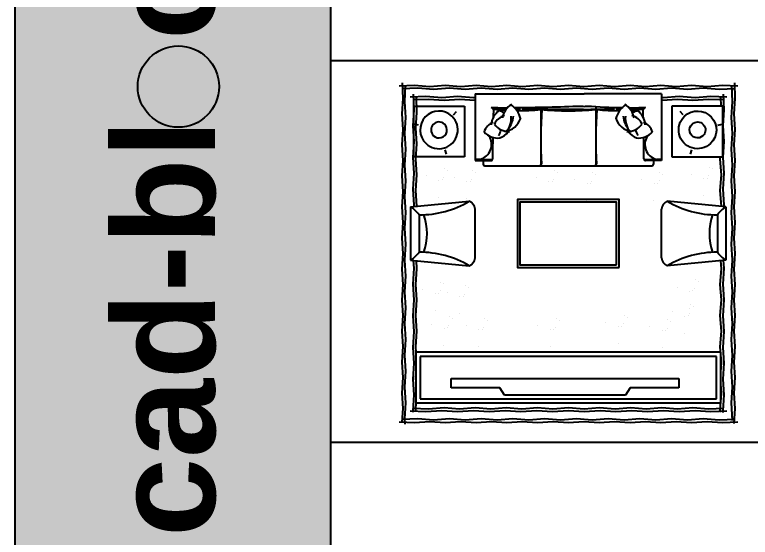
# Model space of a CAD drawing. Header units: millimetres. Extents: x -30782 to 40110, y 35885 to 73818.
# Drawn here: x -30782 to -22096, y 48748 to 54918 of the extents above; entities that cross this region are included whole.
import ezdxf

# ---------------------------------------------------------------- set-up
doc = ezdxf.new("R2010")
doc.units = ezdxf.units.MM
doc.set_wipeout_variables(frame=1)
doc.layers.add('www.cad-blocks.net', color=7, linetype='Continuous')
doc.styles.get("Standard").update_dxf_attribs({"font": 'arial.ttf'})

# ---------------------------------------------------------------- blocks, each defined once
blk = doc.blocks.new('A$C264D63A6')
for p, q in [((3802.6, 3778.7), (202.6, 3778.7)), ((202.6, 3778.7), (202.6, 3178.7)), ((3802.6, 3178.7), (3802.6, 3778.7)), ((3752.6, 3728.7), (252.6, 3728.7)), ((252.6, 3728.7), (252.6, 3228.7)), ((1270.5, 3600.7), (1326.5, 3687.4)), ((1326.5, 3687.4), (2755, 3687.4)), ((2755, 3687.4), (2811, 3600.7)), ((3752.6, 3228.7), (3752.6, 3728.7)), ((696.8, 3488.7), (696.8, 3600.7)), ((696.8, 3600.7), (1270.5, 3600.7)), ((2811, 3600.7), (3384.6, 3600.7)), ((3384.6, 3600.7), (3384.6, 3488.7)), ((3384.6, 3488.7), (696.8, 3488.7)), ((252.6, 3228.7), (3752.6, 3228.7)), ((202.6, 3178.7), (3802.6, 3178.7)), ((894.2, 3127.7), (894.2, 3127.7)), ((1412.7, 3075.8), (1412.7, 3075.8)), ((2216, 3117), (2216, 3117)), ((3060.5, 3117), (3060.5, 3117)), ((3472.4, 3096.4), (3472.4, 3096.4)), ((630, 2952.4), (630, 2952.4)), ((834.6, 2897.1), (834.6, 2897.1)), ((851.9, 2923.7), (851.9, 2923.7)), ((890.5, 2927.2), (890.5, 2927.2)), ((1039.1, 2878.1), (1039.1, 2878.1)), ((1370.4, 2871.9), (1370.4, 2871.9)), ((1409, 2875.3), (1409, 2875.3)), ((2156.4, 2886.4), (2156.4, 2886.4)), ((2173.6, 2913), (2173.6, 2913)), ((2212.3, 2916.5), (2212.3, 2916.5)), ((2360.8, 2867.4), (2360.8, 2867.4)), ((3000.8, 2886.4), (3000.8, 2886.4)), ((3018.1, 2913), (3018.1, 2913)), ((3056.7, 2916.5), (3056.7, 2916.5)), ((3205.3, 2867.4), (3205.3, 2867.4)), ((3430, 2892.4), (3430, 2892.4)), ((3468.7, 2895.9), (3468.7, 2895.9)), ((790, 2815.4), (790, 2815.4)), ((824.8, 2793.2), (824.8, 2793.2)), ((1353.1, 2845.2), (1353.1, 2845.2)), ((1557.5, 2826.3), (1557.5, 2826.3)), ((2111.7, 2804.7), (2111.7, 2804.7)), ((2146.5, 2782.5), (2146.5, 2782.5)), ((2956.2, 2804.7), (2956.2, 2804.7)), ((2991, 2782.5), (2991, 2782.5)), ((3368.1, 2784.1), (3368.1, 2784.1)), ((3412.8, 2865.8), (3412.8, 2865.8)), ((3617.2, 2846.8), (3617.2, 2846.8)), ((570.4, 2721.8), (570.4, 2721.8)), ((587.7, 2748.4), (587.7, 2748.4)), ((626.3, 2751.9), (626.3, 2751.9)), ((774.9, 2702.8), (774.9, 2702.8)), ((1308.5, 2763.5), (1308.5, 2763.5)), ((1343.2, 2741.3), (1343.2, 2741.3)), ((3287, 2726), (3287, 2726)), ((3402.9, 2761.9), (3402.9, 2761.9)), ((525.8, 2640.1), (525.8, 2640.1)), ((560.6, 2617.9), (560.6, 2617.9)), ((572.1, 2659.7), (572.1, 2659.7)), ((3575.4, 2684.9), (3575.4, 2684.9)), ((3244.7, 2522.1), (3244.7, 2522.1)), ((3283.3, 2525.6), (3283.3, 2525.6)), ((529.8, 2455.7), (529.8, 2455.7)), ((568.4, 2459.2), (568.4, 2459.2)), ((3227.4, 2495.5), (3227.4, 2495.5)), ((3431.8, 2476.5), (3431.8, 2476.5)), ((3515.7, 2454.3), (3515.7, 2454.3)), ((3533, 2481), (3533, 2481)), ((3571.7, 2484.4), (3571.7, 2484.4)), ((3720.2, 2435.4), (3720.2, 2435.4)), ((467.9, 2347.4), (467.9, 2347.4)), ((512.5, 2429.1), (512.5, 2429.1)), ((717, 2410.1), (717, 2410.1)), ((3182.8, 2413.8), (3182.8, 2413.8)), ((3217.6, 2391.6), (3217.6, 2391.6)), ((3471.1, 2372.6), (3471.1, 2372.6)), ((3505.9, 2350.4), (3505.9, 2350.4)), ((502.7, 2325.2), (502.7, 2325.2)), ((403.5, 1327), (403.5, 1327)), ((990.1, 1387.4), (990.1, 1387.4)), ((3534.2, 1347.6), (3534.2, 1347.6)), ((930.4, 1156.8), (930.4, 1156.8)), ((947.7, 1183.5), (947.7, 1183.5)), ((986.4, 1186.9), (986.4, 1186.9)), ((1134.9, 1137.8), (1134.9, 1137.8)), ((1723.8, 1158.2), (1723.8, 1158.2)), ((1741.1, 1184.8), (1741.1, 1184.8)), ((1779.7, 1188.3), (1779.7, 1188.3)), ((1928.3, 1139.2), (1928.3, 1139.2)), ((2177, 1137.6), (2177, 1137.6)), ((2194.2, 1164.2), (2194.2, 1164.2)), ((2232.9, 1167.7), (2232.9, 1167.7)), ((3145, 1137.6), (3145, 1137.6)), ((3162.3, 1164.2), (3162.3, 1164.2)), ((3200.9, 1167.7), (3200.9, 1167.7)), ((3491.8, 1143.7), (3491.8, 1143.7)), ((3530.5, 1147.1), (3530.5, 1147.1)), ((343.8, 1096.5), (343.8, 1096.5)), ((361.1, 1123.1), (361.1, 1123.1)), ((399.8, 1126.5), (399.8, 1126.5)), ((548.3, 1077.5), (548.3, 1077.5)), ((885.8, 1075.1), (885.8, 1075.1)), ((920.6, 1052.9), (920.6, 1052.9)), ((1679.2, 1076.5), (1679.2, 1076.5)), ((1714, 1054.3), (1714, 1054.3)), ((2132.3, 1055.9), (2132.3, 1055.9)), ((2381.4, 1118.6), (2381.4, 1118.6)), ((3100.4, 1055.9), (3100.4, 1055.9)), ((3349.5, 1118.6), (3349.5, 1118.6)), ((3474.5, 1117), (3474.5, 1117)), ((3679, 1098.1), (3679, 1098.1)), ((299.2, 1014.7), (299.2, 1014.7)), ((334, 992.5), (334, 992.5)), ((2167.1, 1033.7), (2167.1, 1033.7)), ((3135.2, 1033.7), (3135.2, 1033.7)), ((3429.9, 1035.3), (3429.9, 1035.3)), ((3464.7, 1013.1), (3464.7, 1013.1)), ((777.5, 872.9), (177.5, 872.9)), ((177.5, 872.9), (177.5, 272.9)), ((777.5, 272.9), (777.5, 872.9)), ((3227.7, 272.9), (3227.7, 872.9)), ((3227.7, 872.9), (3827.7, 872.9)), ((3827.7, 872.9), (3827.7, 272.9)), ((177.5, 272.9), (777.5, 272.9)), ((3827.7, 272.9), (3227.7, 272.9))]:
    blk.add_line(p, q)
at = {"linetype": 'ByBlock'}
for p, q in [((547, 791), (561.9, 840.9)), ((3458.2, 791), (3443.3, 840.9)), ((236, 497.4), (185.3, 485.4)), ((3769.2, 497.4), (3819.9, 485.4)), ((645.7, 374.9), (681.4, 337)), ((3359.5, 374.9), (3323.7, 337))]:
    blk.add_line(p, q, dxfattribs=at)
at = {"linetype": 'ByBlock', "flags": 128}
for points in [[(4000.3, 4002.9), (3818.5, 4009.6), (3636.6, 3996.2), (3454.8, 4009.6), (3273, 3996.2), (3091.2, 4009.6), (2909.3, 3996.2), (2727.5, 4009.6), (2545.7, 3996.2), (2363.8, 4009.6), (2182, 3996.2), (2000.2, 4009.6), (1818.3, 3996.2), (1636.5, 4009.6), (1454.7, 3996.2), (1272.8, 4009.6), (1091, 3996.2), (909.2, 4009.6), (727.3, 3996.2), (545.5, 4009.6), (363.7, 3996.2), (181.8, 4009.6), (0, 4002.9)], [(3967.6, 3970.2), (3780.2, 3963.5), (3592.8, 3976.9), (3405.5, 3963.5), (3218.1, 3976.9), (3030.7, 3963.5), (2843.3, 3976.9), (2656, 3963.5), (2468.6, 3976.9), (2281.2, 3963.5), (2093.8, 3976.9), (1906.5, 3963.5), (1719.1, 3976.9), (1531.7, 3963.5), (1344.3, 3976.9), (1157, 3963.5), (969.6, 3976.9), (782.2, 3963.5), (594.8, 3976.9), (407.5, 3963.5), (220.1, 3976.9), (30.3, 3970.1)], [(3869.5, 3872.1), (3682.5, 3878.8), (3495.6, 3865.4), (3308.7, 3878.8), (3121.7, 3865.4), (2934.8, 3878.8), (2747.9, 3865.4), (2560.9, 3878.8), (2374, 3865.4), (2187.1, 3878.8), (2000.2, 3865.4), (1813.2, 3878.8), (1626.3, 3865.4), (1439.4, 3878.8), (1252.4, 3865.4), (1065.5, 3878.8), (878.6, 3865.4), (691.6, 3878.8), (504.7, 3865.4), (317.8, 3878.8), (130.9, 3872.1)], [(3836.7, 3839.4), (3653.1, 3846.1), (3469.4, 3832.6), (3285.8, 3846.1), (3102.1, 3832.6), (2918.5, 3846.1), (2734.8, 3832.6), (2551.1, 3846.1), (2367.5, 3832.6), (2183.8, 3846.1), (2000.2, 3832.6), (1816.5, 3846.1), (1632.8, 3832.6), (1449.2, 3846.1), (1265.5, 3832.6), (1081.9, 3846.1), (898.2, 3832.6), (714.5, 3846.1), (530.9, 3832.6), (347.2, 3846.1), (163.6, 3839.4)], [(0, 37.3), (181.8, 30.6), (363.7, 44), (545.5, 30.6), (727.3, 44), (909.2, 30.6), (1091, 44), (1272.8, 30.6), (1454.7, 44), (1636.5, 30.6), (1818.3, 44), (2000.2, 30.6), (2182, 44), (2363.8, 30.6), (2545.7, 44), (2727.5, 30.6), (2909.3, 44), (3091.2, 30.6), (3273, 44), (3454.8, 30.6), (3636.6, 44), (3818.5, 30.6), (4000.3, 37.3)], [(32.7, 70), (220.1, 76.7), (407.5, 63.3), (594.8, 76.7), (782.2, 63.3), (969.6, 76.7), (1157, 63.3), (1344.3, 76.7), (1531.7, 63.3), (1719.1, 76.7), (1906.5, 63.3), (2093.8, 76.7), (2281.2, 63.3), (2468.6, 76.7), (2656, 63.3), (2843.3, 76.7), (3030.7, 63.3), (3218.1, 76.7), (3405.5, 63.3), (3592.8, 76.7), (3780.2, 63.3), (3967.6, 70)]]:
    blk.add_lwpolyline(points, dxfattribs=at)
at = {"linetype": 'ByBlock'}
for points in [[(43.5, 4019.9), (30.6, 3844.4), (44, 3661.3), (30.6, 3478.2), (44, 3295.2), (30.6, 3112.1), (44, 2929), (30.6, 2746), (44, 2562.9), (30.6, 2379.9), (44, 2196.8), (30.6, 2013.7), (44, 1830.7), (30.6, 1647.6), (44, 1464.5), (30.6, 1281.5), (44, 1098.4), (30.6, 915.3), (44, 732.3), (30.6, 549.2), (44, 366.1), (30.6, 183.1), (37.3, 0)], [(3930.3, 32.7), (3937, 220), (3923.6, 407.2), (3937, 594.5), (3923.6, 781.8), (3937, 969), (3923.6, 1156.3), (3937, 1343.6), (3923.6, 1530.8), (3937, 1718.1), (3923.6, 1905.4), (3937, 2092.7), (3923.6, 2279.9), (3937, 2467.2), (3923.6, 2654.5), (3937, 2841.7), (3923.6, 3029), (3937, 3216.3), (3923.6, 3403.5), (3937, 3590.8), (3923.6, 3778.1), (3937, 3965.3), (3932.5, 4028.1)], [(3963, 0), (3956.3, 183.1), (3969.7, 366.1), (3956.3, 549.2), (3969.7, 732.3), (3956.3, 915.3), (3969.7, 1098.4), (3956.3, 1281.5), (3969.7, 1464.5), (3956.3, 1647.6), (3969.7, 1830.7), (3956.3, 2013.7), (3969.7, 2196.8), (3956.3, 2379.9), (3969.7, 2562.9), (3956.3, 2746), (3969.7, 2929), (3956.3, 3112.1), (3969.7, 3295.2), (3956.3, 3478.2), (3969.7, 3661.3), (3956.3, 3844.4), (3968, 4003.8)], [(61.8, 3986.7), (76.7, 3778.1), (63.3, 3590.8), (76.7, 3403.5), (63.3, 3216.3), (76.7, 3029), (63.3, 2841.7), (76.7, 2654.5), (63.3, 2467.2), (76.7, 2279.9), (63.3, 2092.7), (76.7, 1905.4), (63.3, 1718.1), (76.7, 1530.8), (63.3, 1343.6), (76.7, 1156.3), (63.3, 969), (76.7, 781.8), (63.3, 594.5), (76.7, 407.2), (63.3, 220), (70, 32.7)], [(205.2, 3886.9), (207.6, 3853.8), (194.2, 3669.3), (202.6, 3553.6)], [(3800.7, 3778.7), (3806.1, 3853.8), (3803.9, 3884)], [(3802.6, 3435.9), (3806.1, 3484.7), (3802.6, 3533.6)], [(196.9, 272.9), (200.9, 163.6)]]:
    blk.add_lwpolyline(points, dxfattribs=at)
at = {"linetype": 'ByBlock', "extrusion": (0, 0, -1)}
for major_axis, start_param, end_param in [((157.3, 157.3), -1.5419, 1.599693), ((157.3, 157.3), 1.599693, 4.741285), ((66.6, 66.6), 1.599693, 4.741285), ((66.6, 66.6), -1.5419, 1.599693)]:
    blk.add_ellipse((476.2, 554.4), major_axis=major_axis, ratio=1, start_param=start_param, end_param=end_param, dxfattribs=at)
at = {"linetype": 'ByBlock'}
for major_axis, start_param, end_param in [((-157.3, 157.3), -1.5419, 1.599693), ((-157.3, 157.3), 1.599693, 4.741285), ((-66.6, 66.6), -1.5419, 1.599693), ((-66.6, 66.6), 1.599693, 4.741285)]:
    blk.add_ellipse((3528.9, 554.4), major_axis=major_axis, ratio=1, start_param=start_param, end_param=end_param, dxfattribs=at)
for points in [[(1402.6, 1377.7), (1402.6, 2177.7), (2602.6, 2177.7), (2602.6, 1377.7)], [(140.6, 2091.3), (140.6, 1464), (833.3, 1396.7), (864.7, 1415.5), (882.7, 1434.4), (893, 1456.7), (902.6, 1489), (902.6, 2066.3), (894.3, 2097.2), (878.5, 2124.3), (854.3, 2146.2), (833.3, 2158.7)], [(3864.6, 2091.3), (3864.6, 1464), (3171.9, 1396.7), (3140.5, 1415.5), (3122.5, 1434.4), (3112.2, 1456.7), (3102.6, 1489), (3102.6, 2066.3), (3110.9, 2097.2), (3126.7, 2124.3), (3150.9, 2146.2), (3171.9, 2158.7)], [(3102.6, 128.7), (3102.6, 916.3), (3009.3, 916.3), (3009.3, 957.7), (3003.4, 971.8), (2989.3, 977.7), (1015.9, 977.7), (1001.7, 971.8), (995.9, 957.7), (995.9, 916.3), (902.6, 916.3), (902.6, 128.7)]]:
    blk.add_wipeout(points)
for p, q in [((140.6, 2091.3), (833.3, 2158.7)), ((140.6, 1464), (140.6, 2091.3)), ((3864.6, 2091.3), (3171.9, 2158.7)), ((3864.6, 1464), (3864.6, 2091.3)), ((241, 1556.4), (241, 1999)), ((902.6, 2066.3), (902.6, 1489)), ((3102.6, 2066.3), (3102.6, 1489)), ((3764.1, 1556.4), (3764.1, 1999)), ((140.6, 1464), (833.3, 1396.7)), ((3864.6, 1464), (3171.9, 1396.7))]:
    blk.add_line(p, q, dxfattribs=at)
for p, q in [((1783.4, 1388.8), (1783.4, 1388.8)), ((2236.6, 1368.2), (2236.6, 1368.2)), ((3204.6, 1368.2), (3204.6, 1368.2)), ((995.9, 916.3), (995.9, 957.7)), ((2989.3, 977.7), (1015.9, 977.7)), ((1677, 291.7), (1677, 966.5)), ((2328.2, 291.7), (2328.2, 966.5)), ((3009.3, 916.3), (3009.3, 957.7)), ((902.6, 128.7), (902.6, 916.3)), ((902.6, 916.3), (1089.2, 916.3)), ((3102.6, 916.3), (2916, 916.3)), ((3102.6, 128.7), (3102.6, 916.3)), ((902.6, 128.7), (1814.5, 128.7)), ((3102.6, 128.7), (1814.5, 128.7))]:
    blk.add_line(p, q)
for points in [[(173.5, 3889.2), (174.9, 3869.5), (161.5, 3682.6), (174.9, 3495.6), (161.5, 3308.7), (174.9, 3121.8), (161.5, 2934.9), (174.9, 2747.9), (161.5, 2561), (174.9, 2374.1), (161.5, 2187.1), (168.1, 2094)], [(3832.1, 2094.5), (3825.4, 2187.1), (3838.9, 2374.1), (3825.4, 2561), (3838.9, 2747.9), (3825.4, 2934.9), (3838.9, 3121.8), (3825.4, 3308.7), (3838.9, 3495.6), (3825.4, 3682.6), (3838.9, 3869.5), (3837.6, 3886.4)], [(202.6, 3415.9), (194.2, 3300.2), (207.6, 3115.7), (194.2, 2931.2), (207.6, 2746.7), (194.2, 2562.2), (207.6, 2377.7), (194.2, 2193.2), (201.2, 2097.2)], [(3799.7, 2097.6), (3792.7, 2193.2), (3806.1, 2377.7), (3792.7, 2562.2), (3806.1, 2746.7), (3792.7, 2931.2), (3806.1, 3115.7), (3801.6, 3178.7)], [(163.1, 1461.9), (161.5, 1439.4), (174.9, 1252.5), (161.5, 1065.5), (174.9, 878.6), (161.5, 691.7), (174.9, 504.7), (161.5, 317.8), (168.2, 130.9)], [(194.4, 1458.8), (194.2, 1455.1), (207.6, 1270.6), (194.2, 1086.1), (207.6, 901.6), (205.5, 872.9)], [(3799.4, 163.6), (3792.7, 348.1), (3806.1, 532.6), (3792.7, 717.1), (3806.1, 901.6), (3792.7, 1086.1), (3806.1, 1270.6), (3792.7, 1455.1), (3792.9, 1457.1)], [(3832.1, 130.9), (3825.4, 317.8), (3838.9, 504.7), (3825.4, 691.7), (3838.9, 878.6), (3825.4, 1065.5), (3838.9, 1252.5), (3825.4, 1439.4), (3826.9, 1460.4)], [(130.9, 168.2), (317.8, 161.5), (504.7, 174.9), (691.6, 161.5), (878.6, 174.9), (902.6, 173.2)], [(163.6, 200.9), (347.2, 194.2), (530.9, 207.6), (714.5, 194.2), (898.2, 207.6), (902.6, 207.3)], [(3102.1, 207.6), (3285.8, 194.2), (3469.4, 207.6), (3653.1, 194.2), (3836.7, 200.9)], [(3102.6, 173.5), (3121.7, 174.9), (3308.7, 161.5), (3495.6, 174.9), (3682.5, 161.5), (3869.5, 168.2)]]:
    blk.add_lwpolyline(points, dxfattribs=at)
for points in [[(1402.6, 2177.7), (1402.6, 1377.7), (2602.6, 1377.7), (2602.6, 2177.7)], [(1432.6, 2147.7), (1432.6, 1407.7), (2572.6, 1407.7), (2572.6, 2147.7)]]:
    blk.add_lwpolyline(points, close=True)
for centre, radius, start, end in [((-6, 1831.1), 298.7, 34.19726, 60.60834), ((254.5, 3127.1), 1128.3, 269.31846, 300.86708), ((785.5, 2050.7), 118.1, 7.61427, 66.12553), ((3219.7, 2050.7), 118.1, 113.87447, 172.38573), ((3750.7, 3127.1), 1128.3, 239.13292, 270.68154), ((4011.2, 1831.1), 298.7, 119.39166, 145.80274), ((-338.7, 1777.7), 674.6, 340.78387, 19.21613), ((4343.9, 1777.7), 674.6, 160.78387, 199.21613), ((-6, 1724.3), 298.7, 299.39166, 325.80274), ((254.5, 428.2), 1128.3, 59.13292, 90.68154), ((785.5, 1504.7), 118.1, 293.87447, 352.38573), ((3219.7, 1504.7), 118.1, 187.61427, 246.12553), ((3750.7, 428.2), 1128.3, 89.31846, 120.86708), ((4011.2, 1724.3), 298.7, 214.19726, 240.60834)]:
    blk.add_arc(centre, radius, start, end, dxfattribs=at)
for centre, radius, start, end in [((1015.9, 957.7), 20, 90, 180), ((-2979.8, 665.5), 4657, 355.6133, 3.63037), ((-2328.7, 665.5), 4657, 355.6133, 3.63037), ((2989.3, 957.7), 20, 0, 90), ((1072.3, -1753.4), 2657.3, 89.14164, 93.59109), ((918, 726.8), 179.7, 327.70071, 74.36205), ((1089.2, 896.3), 20, 359.72718, 90), ((8420.3, 853.3), 7311.3, 179.66376, 181.65069), ((2932.9, -1753.4), 2657.3, 86.40891, 90.85836), ((-4415.1, 853.3), 7311.3, 358.34931, 0.33624), ((2916, 896.3), 20, 90, 180.27282), ((3087.2, 726.8), 179.7, 105.63795, 212.29929), ((1172, 428.6), 222.3, 83.87049, 137.41501), ((936.6, 479.6), 281.8, 14.96802, 30.32613), ((1114, 438.7), 226.2, 37.37229, 68.82684), ((2891.2, 438.7), 226.2, 111.17316, 142.62771), ((3068.5, 479.6), 281.8, 149.67387, 165.03198), ((2833.2, 428.6), 222.3, 42.58499, 96.12951), ((1170.5, 626.6), 169.1, 196.19334, 251.08017), ((1309.9, 354.3), 222.3, 89.87049, 143.41501), ((1225.7, 347.8), 226.2, 18.00232, 82.42149), ((1074.7, 365.7), 281.8, 5.01945, 46.88947), ((1047.2, 411.8), 281.8, 356.05075, 37.92077), ((2779.5, 347.8), 226.2, 97.57851, 161.99768), ((2930.5, 365.7), 281.8, 133.11053, 174.98055), ((2957.9, 411.8), 281.8, 142.07923, 183.94925), ((2695.3, 354.3), 222.3, 36.58499, 90.12951), ((2834.6, 626.6), 169.1, 288.91983, 343.80666), ((1310.2, 504.7), 216.9, 182.925, 235.36348), ((1287.8, 551), 169.1, 202.19334, 257.08017), ((2717.4, 551), 169.1, 282.91983, 337.80666), ((2694.9, 504.7), 216.9, 304.63652, 357.075), ((-1423.4, 305.3), 2545.9, 0.53934, 2.11222), ((1091.1, 591.3), 281.8, 289.87376, 302.4846), ((1439.5, 444.5), 216.9, 188.925, 241.36348), ((1167.6, 490.8), 281.8, 303.46841, 345.33842), ((2837.5, 490.8), 281.8, 194.66158, 236.53159), ((2565.7, 444.5), 216.9, 298.63652, 351.075), ((2914, 591.3), 281.8, 237.5154, 250.12624), ((5428.6, 305.3), 2545.9, 177.88778, 179.46066), ((1088.3, 323.4), 34.6, 275.93811, 9.68243), ((1122, 289), 20, 89.72718, 180), ((1266.1, -3403.7), 3696.3, 89.71335, 92.54493), ((1413.4, -2069.2), 2396, 93.6594, 96.98462), ((1165, 7620.1), 7311.3, 269.66376, 270.81964), ((1221.4, -7432.1), 7724.8, 85.84509, 88.92239), ((1165, 7620.1), 7311.3, 271.72976, 272.13894), ((1413.4, -2069.2), 2396, 84.00089, 90.3979), ((1578.6, 7328.6), 7015.4, 269.01484, 271.59854), ((1999.7, -3042), 3371.3, 84.40858, 95.49189), ((2256.2, 43889.9), 43576.7, 269.36636, 270.38259), ((1958.1, -1068.2), 1352.2, 96.09347, 97.51978), ((1671, -1068.2), 1352.2, 82.48022, 83.90653), ((2915.2, -27770), 28062.6, 90.56496, 92.17946), ((2586.7, -2146.9), 2473.7, 89.49859, 96.00017), ((2840.2, 7620.1), 7311.3, 267.86106, 268.27024), ((2739.1, -3403.7), 3696.3, 87.45507, 90.28665), ((2840.2, 7620.1), 7311.3, 269.18036, 270.33624), ((2586.7, -2146.9), 2473.7, 83.11888, 86.34131), ((2916.9, 323.4), 34.6, 170.31757, 264.06189), ((2883.2, 289), 20, 0, 90.27282)]:
    blk.add_arc(centre, radius, start, end)
for p in [(1677, 966.5), (2328.2, 966.5)]:
    blk.add_point(p)
blk = doc.blocks.new('format')
at = {"true_color": 0x444444}
blk.add_hatch(color=250, dxfattribs=at).paths.add_polyline_path([(-30781.7, 35884.5), (-27052.7, 35884.5), (-27052.7, 73818), (-30781.7, 73818)])
at = {"true_color": 0x546d8e}
blk.add_hatch(color=155, dxfattribs=at).paths.add_polyline_path([(-29328.9, 54069.8, 1), (-28368.2, 54069.8, 1)])
at = {"color": 250, "true_color": 0x444444}
for p, q in [((-30781.7, 73818), (-30781.7, 35884.5)), ((-27052.7, 73818), (-27052.7, 35884.5))]:
    blk.add_line(p, q, dxfattribs=at)
blk.add_line((-27052.7, 73818), (-27052.7, 35884.5))
at = {"color": 155, "true_color": 0x546d8e}
for p, q in [((-27052.7, 54376.6), (40110.2, 54376.6)), ((-27052.7, 49872.7), (40110.2, 49872.7))]:
    blk.add_line(p, q, dxfattribs=at)
blk.add_circle((-28848.6, 54069.8), 480.4, dxfattribs=at)
at = {"insert": (-29615.7, 48751.9), "char_height": 1200, "attachment_point": 1, "rotation": 90}
blk.add_mtext_dynamic_manual_height_columns('{\\fArial|b1|i0|c0|p34;\\C255;\\c16777215;cad-bl  cks net}', width=19116.444, gutter_width=12.5, heights=[0], dxfattribs=at)

msp = doc.modelspace()

# ---------------------------------------------------------------- block references
at = {"rotation": 180}
msp.add_blockref('A$C264D63A6', (-22242.6, 54112.4), dxfattribs=at)

# ---------------------------------------------------------------- next in the draw order: block references
at = {"layer": 'www.cad-blocks.net'}
msp.add_blockref('format', (0, 0), dxfattribs=at)

doc.saveas('drawing.dxf')
